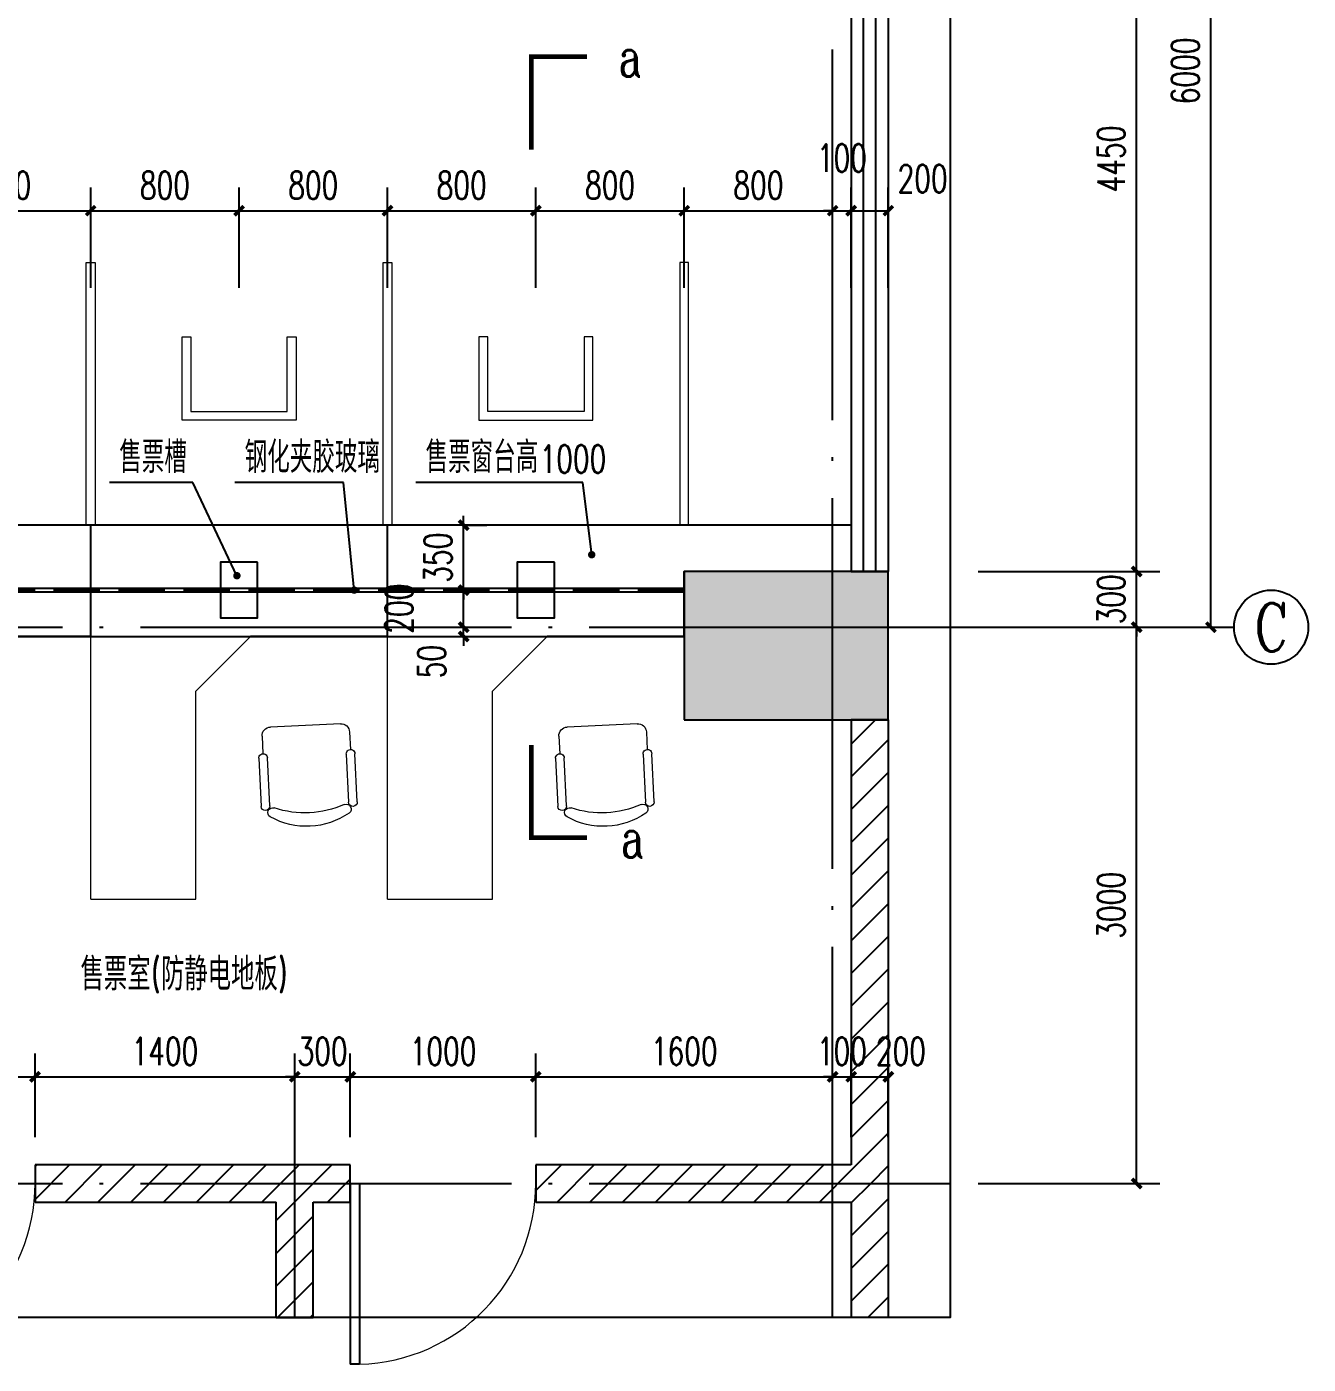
# Model space of a CAD drawing. Extents: x 63793 to 231107, y 20849 to 337643.
# Drawn here: x 145498 to 152407, y 69110 to 76324 of the extents above; entities that cross this region are included whole.
import ezdxf
from ezdxf.enums import TextEntityAlignment as Align

# ---------------------------------------------------------------- set-up
doc = ezdxf.new("R2010")
doc.units = 0
doc.header["$LTSCALE"] = 1000
doc.header["$MEASUREMENT"] = 0
for name, pattern in [('CONTINOUS', [0]), ('DASH', [0.35, 0.25, -0.1]), ('DOTE', [2.42, 2, -0.2, 0.02, -0.2])]:
    doc.linetypes.add(name, pattern=pattern)
for name, color, linetype in [('AXIS', 3, 'Continuous'), ('AXIS_TEXT', 7, 'Continuous'), ('DIM_LEAD', 3, 'Continuous'), ('DIM_SYMB', 3, 'Continuous'), ('DOTE', 1, 'DOTE'), ('PUB_DIM', 3, 'Continuous'), ('PUB_HATCH', 8, 'Continuous'), ('PUB_TEXT', 7, 'Continuous'), ('WALL', 2, 'Continuous'), ('WINDOW', 4, 'Continuous'), ('填充', 8, 'Continuous'), ('家具', 7, 'Continuous')]:
    doc.layers.add(name, color=color, linetype=linetype)
doc.layers.add('新块$0$00_funiture', color=147, linetype='Continuous', lineweight=5)
doc.styles.add('_TCH_AXIS', font='COMPLEX', dxfattribs={"bigfont": 'GBCBIG'})
doc.styles.add('_TCH_DIM', font='SIMPLEX', dxfattribs={"bigfont": 'GBCBIG'})
doc.styles.add('_TCH_DIM_T3', font='SIMPLEX', dxfattribs={"width": 0.705882, "bigfont": 'GBCBIG'})
doc.styles.add('_TCH_LABEL', font='COMPLEX', dxfattribs={"bigfont": 'GBCBIG'})
doc.styles.add('COMPLEX', font='COMPLEX')
doc.styles.get("Standard").update_dxf_attribs({"font": 'gbenor.shx', "bigfont": 'gbcbig.shx'})
doc.dimstyles.new('_TCH_ARCH&&50', dxfattribs={"dimtxt": 148.75, "dimasz": 50, "dimexe": 125, "dimexo": 150, "dimgap": 63.125, "dimtad": 1, "dimdec": 0, "dimzin": 0, "dimdsep": 46, "dimtxsty": '_TCH_DIM_T3', "dimblk": 'ARCHTICK', "dimcen": 0.09, "dimclrt": 7, "dimazin": 2, "dimtfac": 1, "dimtdec": 0, "dimtix": 1, "dimtmove": 2, "dimatfit": 3, "dimfxl": 0, "dimtolj": 1, "dimtzin": 0, "dimarcsym": 0})
pattern_1 = [(45, (-53378.04, 196878.15), (-88.38838, 88.38838), [])]

# ---------------------------------------------------------------- blocks, each defined once
blk = doc.blocks.new('M_C32CXI')
for p, q in [((-188.1, 275), (86.9, 275)), ((211.9, 250), (111.9, 250)), ((86.9, 225), (-188.1, 225)), ((261.9, 200), (261.9, -200)), ((-188.1, -225), (86.9, -225)), ((86.9, -275), (-188.1, -275)), ((211.9, -250), (111.9, -250))]:
    blk.add_line(p, q)
for centre, radius, start, end in [((-226.8, 210.2), 28.1, 338.76069, 148.10921), ((-188.1, 250), 25, 90, 270), ((86.9, 250), 25, 270, 90), ((211.9, 200), 50, 0, 90), ((111, 0), 425.9, 148.10921, 211.89079), ((314, 0), 552.1, 158.76069, 201.23931), ((-226.8, -210.2), 28.1, 211.89079, 21.23931), ((-188.1, -250), 25, 90, 270), ((86.9, -250), 25, 270, 90), ((211.9, -200), 50, 270, 0)]:
    blk.add_arc(centre, radius, start, end)
at = {"width": 0.8, "flags": 9}
for tag in ['XSIZE', 'YSIZE']:
    blk.add_attdef(tag, (0, 0), '', height=0.5, dxfattribs=at)
blk = doc.blocks.new('_ArchTick')
at = {"color": 0, "linetype": 'ByBlock', "const_width": 0.4}
blk.add_lwpolyline([(-0.5, -0.5), (0.5, 0.5)], dxfattribs=at)
blk = doc.blocks.new('*D472')
at = {"layer": 'Defpoints', "color": 0, "transparency": 16777216}
for p in [(147701.7, 73085.5), (147853.6, 73085.5), (147701.7, 73035.2)]:
    blk.add_point(p, dxfattribs=at)
at = {"layer": 'PUB_DIM', "color": 0, "lineweight": -2, "transparency": 16777216}
for p, q in [((147851.7, 73085.5), (147978.6, 73085.5)), ((147853.6, 73085.5), (147853.6, 73135.5)), ((147853.6, 73035.2), (147853.6, 73085.5)), ((147851.7, 73035.2), (147978.6, 73035.2)), ((147853.6, 73035.2), (147853.6, 72985.2))]:
    blk.add_line(p, q, dxfattribs=at)
at = {"layer": 'PUB_DIM', "color": 0, "lineweight": -2, "transparency": 16777216, "xscale": 50, "yscale": 50, "zscale": 50}
for p, rotation in [((147853.6, 73085.5), 270), ((147853.6, 73035.2), 90)]:
    blk.add_blockref('_ArchTick', p, dxfattribs=dict(at, rotation=rotation))
at = {"layer": 'PUB_DIM', "color": 7, "transparency": 16777216, "insert": (147681.1, 72900.2), "char_height": 148.75, "attachment_point": 5, "rotation": 90, "style": '_TCH_DIM_T3'}
blk.add_mtext('\\A1;50', dxfattribs=at)
blk = doc.blocks.new('*D473')
at = {"layer": 'Defpoints', "color": 0, "transparency": 16777216}
for p in [(147701.7, 73285.5), (147853.6, 73285.5), (147701.7, 73085.5)]:
    blk.add_point(p, dxfattribs=at)
at = {"layer": 'PUB_DIM', "color": 0, "lineweight": -2, "transparency": 16777216}
for p, q in [((147851.7, 73285.5), (147978.6, 73285.5)), ((147853.6, 73085.5), (147853.6, 73285.5)), ((147851.7, 73085.5), (147978.6, 73085.5))]:
    blk.add_line(p, q, dxfattribs=at)
at = {"layer": 'PUB_DIM', "color": 0, "lineweight": -2, "transparency": 16777216, "xscale": 50, "yscale": 50, "zscale": 50}
for p, rotation in [((147853.6, 73285.5), 90), ((147853.6, 73085.5), 270)]:
    blk.add_blockref('_ArchTick', p, dxfattribs=dict(at, rotation=rotation))
at = {"layer": 'PUB_DIM', "color": 7, "transparency": 16777216, "insert": (147505.8, 73185.5), "char_height": 148.75, "attachment_point": 5, "rotation": 90, "style": '_TCH_DIM_T3'}
blk.add_mtext('\\A1;200', dxfattribs=at)
blk = doc.blocks.new('*D474')
at = {"layer": 'Defpoints', "color": 0, "transparency": 16777216}
for p in [(147701.7, 73635.5), (147853.6, 73635.5), (147701.7, 73285.5)]:
    blk.add_point(p, dxfattribs=at)
at = {"layer": 'PUB_DIM', "color": 0, "lineweight": -2, "transparency": 16777216}
for p, q in [((147853.6, 73635.5), (147853.6, 73685.5)), ((147851.7, 73635.5), (147978.6, 73635.5)), ((147853.6, 73285.5), (147853.6, 73635.5)), ((147851.7, 73285.5), (147978.6, 73285.5)), ((147853.6, 73285.5), (147853.6, 73235.5))]:
    blk.add_line(p, q, dxfattribs=at)
at = {"layer": 'PUB_DIM', "color": 0, "lineweight": -2, "transparency": 16777216, "xscale": 50, "yscale": 50, "zscale": 50}
for p, rotation in [((147853.6, 73635.5), 270), ((147853.6, 73285.5), 90)]:
    blk.add_blockref('_ArchTick', p, dxfattribs=dict(at, rotation=rotation))
at = {"layer": 'PUB_DIM', "color": 7, "transparency": 16777216, "insert": (147716.1, 73460.5), "char_height": 148.75, "attachment_point": 5, "rotation": 90, "style": '_TCH_DIM_T3'}
blk.add_mtext('\\A1;350', dxfattribs=at)
blk = doc.blocks.new('*D477')
at = {"layer": 'AXIS', "color": 0, "lineweight": -2, "transparency": 16777216}
for p, q in [((144843, 74915.2), (144843, 75456.8)), ((145843, 74915.2), (145843, 75456.8)), ((144843, 75331.8), (145843, 75331.8))]:
    blk.add_line(p, q, dxfattribs=at)
at = {"layer": 'Defpoints', "color": 0, "transparency": 16777216}
for p in [(145843, 75331.8), (144843, 74765.2), (145843, 74765.2)]:
    blk.add_point(p, dxfattribs=at)
at = {"layer": 'AXIS', "color": 0, "lineweight": -2, "transparency": 16777216, "xscale": 50, "yscale": 50, "zscale": 50, "rotation": 180}
blk.add_blockref('_ArchTick', (144843, 75331.8), dxfattribs=at)
at = {"layer": 'AXIS', "color": 0, "lineweight": -2, "transparency": 16777216, "xscale": 50, "yscale": 50, "zscale": 50}
blk.add_blockref('_ArchTick', (145843, 75331.8), dxfattribs=at)
at = {"layer": 'AXIS', "color": 7, "transparency": 16777216, "insert": (145343, 75469.3), "char_height": 148.75, "attachment_point": 5, "style": '_TCH_DIM_T3'}
blk.add_mtext('\\A1;1000', dxfattribs=at)
blk = doc.blocks.new('*D478')
at = {"layer": 'AXIS', "color": 0, "lineweight": -2, "transparency": 16777216}
for p, q in [((145843, 74915.2), (145843, 75456.8)), ((146643, 74915.2), (146643, 75456.8)), ((145843, 75331.8), (146643, 75331.8))]:
    blk.add_line(p, q, dxfattribs=at)
at = {"layer": 'Defpoints', "color": 0, "transparency": 16777216}
for p in [(146643, 75331.8), (145843, 74765.2), (146643, 74765.2)]:
    blk.add_point(p, dxfattribs=at)
at = {"layer": 'AXIS', "color": 0, "lineweight": -2, "transparency": 16777216, "xscale": 50, "yscale": 50, "zscale": 50, "rotation": 180}
blk.add_blockref('_ArchTick', (145843, 75331.8), dxfattribs=at)
at = {"layer": 'AXIS', "color": 0, "lineweight": -2, "transparency": 16777216, "xscale": 50, "yscale": 50, "zscale": 50}
blk.add_blockref('_ArchTick', (146643, 75331.8), dxfattribs=at)
at = {"layer": 'AXIS', "color": 7, "transparency": 16777216, "insert": (146243, 75469.3), "char_height": 148.75, "attachment_point": 5, "style": '_TCH_DIM_T3'}
blk.add_mtext('\\A1;800', dxfattribs=at)
blk = doc.blocks.new('*D479')
at = {"layer": 'AXIS', "color": 0, "lineweight": -2, "transparency": 16777216}
for p, q in [((146643, 74915.2), (146643, 75456.8)), ((147443, 74915.2), (147443, 75456.8)), ((146643, 75331.8), (147443, 75331.8))]:
    blk.add_line(p, q, dxfattribs=at)
at = {"layer": 'Defpoints', "color": 0, "transparency": 16777216}
for p in [(147443, 75331.8), (146643, 74765.2), (147443, 74765.2)]:
    blk.add_point(p, dxfattribs=at)
at = {"layer": 'AXIS', "color": 0, "lineweight": -2, "transparency": 16777216, "xscale": 50, "yscale": 50, "zscale": 50, "rotation": 180}
blk.add_blockref('_ArchTick', (146643, 75331.8), dxfattribs=at)
at = {"layer": 'AXIS', "color": 0, "lineweight": -2, "transparency": 16777216, "xscale": 50, "yscale": 50, "zscale": 50}
blk.add_blockref('_ArchTick', (147443, 75331.8), dxfattribs=at)
at = {"layer": 'AXIS', "color": 7, "transparency": 16777216, "insert": (147043, 75469.3), "char_height": 148.75, "attachment_point": 5, "style": '_TCH_DIM_T3'}
blk.add_mtext('\\A1;800', dxfattribs=at)
blk = doc.blocks.new('*D480')
at = {"layer": 'AXIS', "color": 0, "lineweight": -2, "transparency": 16777216}
for p, q in [((147443, 74915.2), (147443, 75456.8)), ((148243, 74915.2), (148243, 75456.8)), ((147443, 75331.8), (148243, 75331.8))]:
    blk.add_line(p, q, dxfattribs=at)
at = {"layer": 'Defpoints', "color": 0, "transparency": 16777216}
for p in [(148243, 75331.8), (147443, 74765.2), (148243, 74765.2)]:
    blk.add_point(p, dxfattribs=at)
at = {"layer": 'AXIS', "color": 0, "lineweight": -2, "transparency": 16777216, "xscale": 50, "yscale": 50, "zscale": 50, "rotation": 180}
blk.add_blockref('_ArchTick', (147443, 75331.8), dxfattribs=at)
at = {"layer": 'AXIS', "color": 0, "lineweight": -2, "transparency": 16777216, "xscale": 50, "yscale": 50, "zscale": 50}
blk.add_blockref('_ArchTick', (148243, 75331.8), dxfattribs=at)
at = {"layer": 'AXIS', "color": 7, "transparency": 16777216, "insert": (147843, 75469.3), "char_height": 148.75, "attachment_point": 5, "style": '_TCH_DIM_T3'}
blk.add_mtext('\\A1;800', dxfattribs=at)
blk = doc.blocks.new('*D481')
at = {"layer": 'AXIS', "color": 0, "lineweight": -2, "transparency": 16777216}
for p, q in [((148243, 74915.2), (148243, 75456.8)), ((149043, 74915.2), (149043, 75456.8)), ((148243, 75331.8), (149043, 75331.8))]:
    blk.add_line(p, q, dxfattribs=at)
at = {"layer": 'Defpoints', "color": 0, "transparency": 16777216}
for p in [(149043, 75331.8), (148243, 74765.2), (149043, 74765.2)]:
    blk.add_point(p, dxfattribs=at)
at = {"layer": 'AXIS', "color": 0, "lineweight": -2, "transparency": 16777216, "xscale": 50, "yscale": 50, "zscale": 50, "rotation": 180}
blk.add_blockref('_ArchTick', (148243, 75331.8), dxfattribs=at)
at = {"layer": 'AXIS', "color": 0, "lineweight": -2, "transparency": 16777216, "xscale": 50, "yscale": 50, "zscale": 50}
blk.add_blockref('_ArchTick', (149043, 75331.8), dxfattribs=at)
at = {"layer": 'AXIS', "color": 7, "transparency": 16777216, "insert": (148643, 75469.3), "char_height": 148.75, "attachment_point": 5, "style": '_TCH_DIM_T3'}
blk.add_mtext('\\A1;800', dxfattribs=at)
blk = doc.blocks.new('*D482')
at = {"layer": 'AXIS', "color": 0, "lineweight": -2, "transparency": 16777216}
for p, q in [((149043, 74915.2), (149043, 75456.8)), ((149843, 74915.2), (149843, 75456.8)), ((149043, 75331.8), (149843, 75331.8))]:
    blk.add_line(p, q, dxfattribs=at)
at = {"layer": 'Defpoints', "color": 0, "transparency": 16777216}
for p in [(149843, 75331.8), (149043, 74765.2), (149843, 74765.2)]:
    blk.add_point(p, dxfattribs=at)
at = {"layer": 'AXIS', "color": 0, "lineweight": -2, "transparency": 16777216, "xscale": 50, "yscale": 50, "zscale": 50, "rotation": 180}
blk.add_blockref('_ArchTick', (149043, 75331.8), dxfattribs=at)
at = {"layer": 'AXIS', "color": 0, "lineweight": -2, "transparency": 16777216, "xscale": 50, "yscale": 50, "zscale": 50}
blk.add_blockref('_ArchTick', (149843, 75331.8), dxfattribs=at)
at = {"layer": 'AXIS', "color": 7, "transparency": 16777216, "insert": (149443, 75469.3), "char_height": 148.75, "attachment_point": 5, "style": '_TCH_DIM_T3'}
blk.add_mtext('\\A1;800', dxfattribs=at)
blk = doc.blocks.new('*D483')
at = {"layer": 'AXIS', "color": 0, "lineweight": -2, "transparency": 16777216}
for p, q in [((149843, 74915.2), (149843, 75456.8)), ((149943, 74915.2), (149943, 75456.8)), ((149843, 75331.8), (149793, 75331.8)), ((149843, 75331.8), (149943, 75331.8)), ((149943, 75331.8), (149993, 75331.8))]:
    blk.add_line(p, q, dxfattribs=at)
at = {"layer": 'Defpoints', "color": 0, "transparency": 16777216}
for p in [(149943, 75331.8), (149843, 74765.2), (149943, 74765.2)]:
    blk.add_point(p, dxfattribs=at)
at = {"layer": 'AXIS', "color": 0, "lineweight": -2, "transparency": 16777216, "xscale": 50, "yscale": 50, "zscale": 50}
blk.add_blockref('_ArchTick', (149843, 75331.8), dxfattribs=at)
at = {"layer": 'AXIS', "color": 0, "lineweight": -2, "transparency": 16777216, "xscale": 50, "yscale": 50, "zscale": 50, "rotation": 180}
blk.add_blockref('_ArchTick', (149943, 75331.8), dxfattribs=at)
at = {"layer": 'AXIS', "color": 7, "transparency": 16777216, "insert": (149893, 75615.6), "char_height": 148.75, "attachment_point": 5, "style": '_TCH_DIM_T3'}
blk.add_mtext('\\A1;100', dxfattribs=at)
blk = doc.blocks.new('*D484')
at = {"layer": 'AXIS', "color": 0, "lineweight": -2, "transparency": 16777216}
for p, q in [((149943, 74915.2), (149943, 75456.8)), ((150143, 74915.2), (150143, 75456.8)), ((149943, 75331.8), (150143, 75331.8))]:
    blk.add_line(p, q, dxfattribs=at)
at = {"layer": 'Defpoints', "color": 0, "transparency": 16777216}
for p in [(150143, 75331.8), (149943, 74765.2), (150143, 74765.2)]:
    blk.add_point(p, dxfattribs=at)
at = {"layer": 'AXIS', "color": 0, "lineweight": -2, "transparency": 16777216, "xscale": 50, "yscale": 50, "zscale": 50, "rotation": 180}
blk.add_blockref('_ArchTick', (149943, 75331.8), dxfattribs=at)
at = {"layer": 'AXIS', "color": 0, "lineweight": -2, "transparency": 16777216, "xscale": 50, "yscale": 50, "zscale": 50}
blk.add_blockref('_ArchTick', (150143, 75331.8), dxfattribs=at)
at = {"layer": 'AXIS', "color": 7, "transparency": 16777216, "insert": (150328, 75504.3), "char_height": 148.75, "attachment_point": 5, "style": '_TCH_DIM_T3'}
blk.add_mtext('\\A1;200', dxfattribs=at)
blk = doc.blocks.new('*D494')
at = {"layer": 'AXIS', "color": 0, "lineweight": -2, "transparency": 16777216}
for p, q in [((149943, 70335.5), (149943, 70785.9)), ((150143, 70335.5), (150143, 70785.9)), ((149943, 70660.9), (150143, 70660.9))]:
    blk.add_line(p, q, dxfattribs=at)
at = {"layer": 'Defpoints', "color": 0, "transparency": 16777216}
for p in [(150143, 70660.9), (149943, 70185.5), (150143, 70185.5)]:
    blk.add_point(p, dxfattribs=at)
at = {"layer": 'AXIS', "color": 0, "lineweight": -2, "transparency": 16777216, "xscale": 50, "yscale": 50, "zscale": 50, "rotation": 180}
blk.add_blockref('_ArchTick', (149943, 70660.9), dxfattribs=at)
at = {"layer": 'AXIS', "color": 0, "lineweight": -2, "transparency": 16777216, "xscale": 50, "yscale": 50, "zscale": 50}
blk.add_blockref('_ArchTick', (150143, 70660.9), dxfattribs=at)
at = {"layer": 'AXIS', "color": 7, "transparency": 16777216, "insert": (150210.9, 70798.4), "char_height": 148.75, "attachment_point": 5, "style": '_TCH_DIM_T3'}
blk.add_mtext('\\A1;200', dxfattribs=at)
blk = doc.blocks.new('*D495')
at = {"layer": 'AXIS', "color": 0, "lineweight": -2, "transparency": 16777216}
for p, q in [((149843, 70335.5), (149843, 70785.9)), ((149943, 70335.5), (149943, 70785.9)), ((149843, 70660.9), (149793, 70660.9)), ((149843, 70660.9), (149943, 70660.9)), ((149943, 70660.9), (149993, 70660.9))]:
    blk.add_line(p, q, dxfattribs=at)
at = {"layer": 'Defpoints', "color": 0, "transparency": 16777216}
for p in [(149943, 70660.9), (149843, 70185.5), (149943, 70185.5)]:
    blk.add_point(p, dxfattribs=at)
at = {"layer": 'AXIS', "color": 0, "lineweight": -2, "transparency": 16777216, "xscale": 50, "yscale": 50, "zscale": 50}
blk.add_blockref('_ArchTick', (149843, 70660.9), dxfattribs=at)
at = {"layer": 'AXIS', "color": 0, "lineweight": -2, "transparency": 16777216, "xscale": 50, "yscale": 50, "zscale": 50, "rotation": 180}
blk.add_blockref('_ArchTick', (149943, 70660.9), dxfattribs=at)
at = {"layer": 'AXIS', "color": 7, "transparency": 16777216, "insert": (149893, 70798.4), "char_height": 148.75, "attachment_point": 5, "style": '_TCH_DIM_T3'}
blk.add_mtext('\\A1;100', dxfattribs=at)
blk = doc.blocks.new('*D496')
at = {"layer": 'AXIS', "color": 0, "lineweight": -2, "transparency": 16777216}
for p, q in [((148242.7, 70335.5), (148242.7, 70785.9)), ((149843, 70335.5), (149843, 70785.9)), ((148242.7, 70660.9), (149843, 70660.9))]:
    blk.add_line(p, q, dxfattribs=at)
at = {"layer": 'Defpoints', "color": 0, "transparency": 16777216}
for p in [(149843, 70660.9), (148242.7, 70185.5), (149843, 70185.5)]:
    blk.add_point(p, dxfattribs=at)
at = {"layer": 'AXIS', "color": 0, "lineweight": -2, "transparency": 16777216, "xscale": 50, "yscale": 50, "zscale": 50, "rotation": 180}
blk.add_blockref('_ArchTick', (148242.7, 70660.9), dxfattribs=at)
at = {"layer": 'AXIS', "color": 0, "lineweight": -2, "transparency": 16777216, "xscale": 50, "yscale": 50, "zscale": 50}
blk.add_blockref('_ArchTick', (149843, 70660.9), dxfattribs=at)
at = {"layer": 'AXIS', "color": 7, "transparency": 16777216, "insert": (149042.9, 70798.4), "char_height": 148.75, "attachment_point": 5, "style": '_TCH_DIM_T3'}
blk.add_mtext('\\A1;1600', dxfattribs=at)
blk = doc.blocks.new('*D497')
at = {"layer": 'AXIS', "color": 0, "lineweight": -2, "transparency": 16777216}
for p, q in [((147242.7, 70335.5), (147242.7, 70785.9)), ((148242.7, 70335.5), (148242.7, 70785.9)), ((147242.7, 70660.9), (148242.7, 70660.9))]:
    blk.add_line(p, q, dxfattribs=at)
at = {"layer": 'Defpoints', "color": 0, "transparency": 16777216}
for p in [(148242.7, 70660.9), (147242.7, 70185.5), (148242.7, 70185.5)]:
    blk.add_point(p, dxfattribs=at)
at = {"layer": 'AXIS', "color": 0, "lineweight": -2, "transparency": 16777216, "xscale": 50, "yscale": 50, "zscale": 50, "rotation": 180}
blk.add_blockref('_ArchTick', (147242.7, 70660.9), dxfattribs=at)
at = {"layer": 'AXIS', "color": 0, "lineweight": -2, "transparency": 16777216, "xscale": 50, "yscale": 50, "zscale": 50}
blk.add_blockref('_ArchTick', (148242.7, 70660.9), dxfattribs=at)
at = {"layer": 'AXIS', "color": 7, "transparency": 16777216, "insert": (147742.7, 70798.4), "char_height": 148.75, "attachment_point": 5, "style": '_TCH_DIM_T3'}
blk.add_mtext('\\A1;1000', dxfattribs=at)
blk = doc.blocks.new('*D498')
at = {"layer": 'AXIS', "color": 0, "lineweight": -2, "transparency": 16777216}
for p, q in [((146943, 70335.5), (146943, 70785.9)), ((147242.7, 70335.5), (147242.7, 70785.9)), ((146943, 70660.9), (146893, 70660.9)), ((146943, 70660.9), (147242.7, 70660.9)), ((147242.7, 70660.9), (147292.7, 70660.9))]:
    blk.add_line(p, q, dxfattribs=at)
at = {"layer": 'Defpoints', "color": 0, "transparency": 16777216}
for p in [(147242.7, 70660.9), (146943, 70185.5), (147242.7, 70185.5)]:
    blk.add_point(p, dxfattribs=at)
at = {"layer": 'AXIS', "color": 0, "lineweight": -2, "transparency": 16777216, "xscale": 50, "yscale": 50, "zscale": 50}
blk.add_blockref('_ArchTick', (146943, 70660.9), dxfattribs=at)
at = {"layer": 'AXIS', "color": 0, "lineweight": -2, "transparency": 16777216, "xscale": 50, "yscale": 50, "zscale": 50, "rotation": 180}
blk.add_blockref('_ArchTick', (147242.7, 70660.9), dxfattribs=at)
at = {"layer": 'AXIS', "color": 7, "transparency": 16777216, "insert": (147092.9, 70798.4), "char_height": 148.75, "attachment_point": 5, "style": '_TCH_DIM_T3'}
blk.add_mtext('\\A1;300', dxfattribs=at)
blk = doc.blocks.new('*D499')
at = {"layer": 'AXIS', "color": 0, "lineweight": -2, "transparency": 16777216}
for p, q in [((145543, 70335.5), (145543, 70785.9)), ((146943, 70335.5), (146943, 70785.9)), ((145543, 70660.9), (146943, 70660.9))]:
    blk.add_line(p, q, dxfattribs=at)
at = {"layer": 'Defpoints', "color": 0, "transparency": 16777216}
for p in [(146943, 70660.9), (145543, 70185.5), (146943, 70185.5)]:
    blk.add_point(p, dxfattribs=at)
at = {"layer": 'AXIS', "color": 0, "lineweight": -2, "transparency": 16777216, "xscale": 50, "yscale": 50, "zscale": 50, "rotation": 180}
blk.add_blockref('_ArchTick', (145543, 70660.9), dxfattribs=at)
at = {"layer": 'AXIS', "color": 0, "lineweight": -2, "transparency": 16777216, "xscale": 50, "yscale": 50, "zscale": 50}
blk.add_blockref('_ArchTick', (146943, 70660.9), dxfattribs=at)
at = {"layer": 'AXIS', "color": 7, "transparency": 16777216, "insert": (146243, 70798.4), "char_height": 148.75, "attachment_point": 5, "style": '_TCH_DIM_T3'}
blk.add_mtext('\\A1;1400', dxfattribs=at)
blk = doc.blocks.new('*D500')
at = {"layer": 'AXIS', "color": 0, "lineweight": -2, "transparency": 16777216}
for p, q in [((144543, 70335.5), (144543, 70785.9)), ((145543, 70335.5), (145543, 70785.9)), ((144543, 70660.9), (145543, 70660.9))]:
    blk.add_line(p, q, dxfattribs=at)
at = {"layer": 'Defpoints', "color": 0, "transparency": 16777216}
for p in [(145543, 70660.9), (144543, 70185.5), (145543, 70185.5)]:
    blk.add_point(p, dxfattribs=at)
at = {"layer": 'AXIS', "color": 0, "lineweight": -2, "transparency": 16777216, "xscale": 50, "yscale": 50, "zscale": 50, "rotation": 180}
blk.add_blockref('_ArchTick', (144543, 70660.9), dxfattribs=at)
at = {"layer": 'AXIS', "color": 0, "lineweight": -2, "transparency": 16777216, "xscale": 50, "yscale": 50, "zscale": 50}
blk.add_blockref('_ArchTick', (145543, 70660.9), dxfattribs=at)
at = {"layer": 'AXIS', "color": 7, "transparency": 16777216, "insert": (145043, 70798.4), "char_height": 148.75, "attachment_point": 5, "style": '_TCH_DIM_T3'}
blk.add_mtext('\\A1;1000', dxfattribs=at)
blk = doc.blocks.new('*D507')
at = {"layer": 'AXIS', "color": 0, "lineweight": -2, "transparency": 16777216}
for p, q in [((150627.2, 73085.5), (151606.8, 73085.5)), ((151481.8, 70085.5), (151481.8, 73085.5)), ((150627.2, 70085.5), (151606.8, 70085.5))]:
    blk.add_line(p, q, dxfattribs=at)
at = {"layer": 'Defpoints', "color": 0, "transparency": 16777216}
for p in [(150477.2, 73085.5), (151481.8, 73085.5), (150477.2, 70085.5)]:
    blk.add_point(p, dxfattribs=at)
at = {"layer": 'AXIS', "color": 0, "lineweight": -2, "transparency": 16777216, "xscale": 50, "yscale": 50, "zscale": 50}
for p, rotation in [((151481.8, 73085.5), 90), ((151481.8, 70085.5), 270)]:
    blk.add_blockref('_ArchTick', p, dxfattribs=dict(at, rotation=rotation))
at = {"layer": 'AXIS', "color": 7, "transparency": 16777216, "insert": (151344.3, 71585.5), "char_height": 148.75, "attachment_point": 5, "rotation": 90, "style": '_TCH_DIM_T3'}
blk.add_mtext('\\A1;3000', dxfattribs=at)
blk = doc.blocks.new('*D508')
at = {"layer": 'AXIS', "color": 0, "lineweight": -2, "transparency": 16777216}
for p, q in [((151481.8, 73385.5), (151481.8, 73435.5)), ((150627.2, 73385.5), (151606.8, 73385.5)), ((151481.8, 73085.5), (151481.8, 73385.5)), ((150627.2, 73085.5), (151606.8, 73085.5)), ((151481.8, 73085.5), (151481.8, 73035.5))]:
    blk.add_line(p, q, dxfattribs=at)
at = {"layer": 'Defpoints', "color": 0, "transparency": 16777216}
for p in [(150477.2, 73385.5), (151481.8, 73385.5), (150477.2, 73085.5)]:
    blk.add_point(p, dxfattribs=at)
at = {"layer": 'AXIS', "color": 0, "lineweight": -2, "transparency": 16777216, "xscale": 50, "yscale": 50, "zscale": 50}
for p, rotation in [((151481.8, 73385.5), 270), ((151481.8, 73085.5), 90)]:
    blk.add_blockref('_ArchTick', p, dxfattribs=dict(at, rotation=rotation))
at = {"layer": 'AXIS', "color": 7, "transparency": 16777216, "insert": (151344.3, 73235.5), "char_height": 148.75, "attachment_point": 5, "rotation": 90, "style": '_TCH_DIM_T3'}
blk.add_mtext('\\A1;300', dxfattribs=at)
blk = doc.blocks.new('*D509')
at = {"layer": 'AXIS', "color": 0, "lineweight": -2, "transparency": 16777216}
for p, q in [((150627.2, 77835.5), (151606.8, 77835.5)), ((151481.8, 73385.5), (151481.8, 77835.5)), ((150627.2, 73385.5), (151606.8, 73385.5))]:
    blk.add_line(p, q, dxfattribs=at)
at = {"layer": 'Defpoints', "color": 0, "transparency": 16777216}
for p in [(150477.2, 77835.5), (151481.8, 77835.5), (150477.2, 73385.5)]:
    blk.add_point(p, dxfattribs=at)
at = {"layer": 'AXIS', "color": 0, "lineweight": -2, "transparency": 16777216, "xscale": 50, "yscale": 50, "zscale": 50}
for p, rotation in [((151481.8, 77835.5), 90), ((151481.8, 73385.5), 270)]:
    blk.add_blockref('_ArchTick', p, dxfattribs=dict(at, rotation=rotation))
at = {"layer": 'AXIS', "color": 7, "transparency": 16777216, "insert": (151344.3, 75610.5), "char_height": 148.75, "attachment_point": 5, "rotation": 90, "style": '_TCH_DIM_T3'}
blk.add_mtext('\\A1;4450', dxfattribs=at)
blk = doc.blocks.new('*D511')
at = {"layer": 'AXIS', "color": 0, "lineweight": -2, "transparency": 16777216}
for p, q in [((150627.2, 79085.5), (152006.8, 79085.5)), ((151881.8, 73085.5), (151881.8, 79085.5)), ((150627.2, 73085.5), (152006.8, 73085.5))]:
    blk.add_line(p, q, dxfattribs=at)
at = {"layer": 'Defpoints', "color": 0, "transparency": 16777216}
for p in [(150477.2, 79085.5), (151881.8, 79085.5), (150477.2, 73085.5)]:
    blk.add_point(p, dxfattribs=at)
at = {"layer": 'AXIS', "color": 0, "lineweight": -2, "transparency": 16777216, "xscale": 50, "yscale": 50, "zscale": 50}
for p, rotation in [((151881.8, 79085.5), 90), ((151881.8, 73085.5), 270)]:
    blk.add_blockref('_ArchTick', p, dxfattribs=dict(at, rotation=rotation))
at = {"layer": 'AXIS', "color": 7, "transparency": 16777216, "insert": (151744.3, 76085.5), "char_height": 148.75, "attachment_point": 5, "rotation": 90, "style": '_TCH_DIM_T3'}
blk.add_mtext('\\A1;6000', dxfattribs=at)
blk = doc.blocks.new('$WINLIB2D$00000001')
for p, q in [((-0.5, 0.5), (0.5, 0.5)), ((-0.5, 0.5), (-0.5, -0.5)), ((0.5, -0.5), (0.5, 0.5)), ((0.5, 0.1667), (-0.5, 0.1667)), ((0.5, -0.1667), (-0.5, -0.1667)), ((-0.5, -0.5), (0.5, -0.5))]:
    blk.add_line(p, q)
blk = doc.blocks.new('$DorLib2D$00000001')
for p, q in [((0.45, 0.975), (0.5, 0.975)), ((0.45, 0), (0.45, 0.975)), ((0.5, 0), (0.5, 0.975)), ((0.5, 0), (0.45, 0))]:
    blk.add_line(p, q)
at = {"lineweight": 13}
blk.add_arc((0.475, 0), 0.975, 91.46928, 180, dxfattribs=at)
blk = doc.blocks.new('_AXISO')
blk.add_circle((0, 0), 0.5)
at = {"layer": 'AXIS_TEXT', "style": 'COMPLEX', "width": 1.041667}
blk.add_attdef('A', text='', height=0.56, dxfattribs=at).set_placement((-0.25, -0.28), (0.25, -0.28), align=Align.FIT)

msp = doc.modelspace()

# ---------------------------------------------------------------- hatches: boundary and pattern name
at = {"layer": 'PUB_HATCH'}
h = msp.add_hatch(dxfattribs=at)
h.set_pattern_fill('普通砖', color=256, scale=50, style=0)
h.set_pattern_definition(pattern_1)
h.paths.add_polyline_path([(149943, 72585.5), (149943, 70185.5), (150009.7, 70085.5), (150143, 70085.5), (150143, 72585.5)])
h = msp.add_hatch(dxfattribs=at)
h.set_pattern_fill('普通砖', color=256, scale=50, style=0)
h.set_pattern_definition(pattern_1)
h.paths.add_polyline_path([(146943, 70185.5), (145543, 70185.5), (145543, 69985.5), (146843, 69985.5), (146943, 70052.1)])
h = msp.add_hatch(dxfattribs=at)
h.set_pattern_fill('普通砖', color=256, scale=50, style=0)
h.set_pattern_definition(pattern_1)
h.paths.add_polyline_path([(147043, 69985.5), (147242.7, 69985.5), (147242.7, 70185.5), (146943, 70185.5), (146943, 70052.1)])
h = msp.add_hatch(dxfattribs=at)
h.set_pattern_fill('普通砖', color=256, scale=50, style=0)
h.set_pattern_definition(pattern_1)
h.paths.add_polyline_path([(149943, 70185.5), (148242.7, 70185.5), (148242.7, 69985.5), (149943, 69985.5), (150009.7, 70085.5)])
h = msp.add_hatch(dxfattribs=at)
h.set_pattern_fill('普通砖', color=256, scale=50, style=0)
h.set_pattern_definition(pattern_1)
h.paths.add_polyline_path([(147043, 69361.9), (147043, 69985.5), (146943, 70052.1), (146843, 69985.5), (146843, 69361.9)])
h = msp.add_hatch(dxfattribs=at)
h.set_pattern_fill('普通砖', color=256, scale=50, style=0)
h.set_pattern_definition(pattern_1)
h.paths.add_polyline_path([(150009.7, 70085.5), (149943, 69985.5), (149943, 69361.9), (150143, 69361.9), (150143, 70085.5)])
at = {"layer": '填充'}
h = msp.add_hatch(dxfattribs=at)
h.set_pattern_fill('钢筋混凝土', color=256, scale=50, style=0)
h.set_pattern_definition([(45, (-53378.04, 196788.39), (-88.38835, 88.38835), []), (50, (-53378.04, 196788.4), (358.6301, -31.37607), [37.5, -412.5]), (355, (-53378.04, 196788.4), (-69.37567, 376.09607), [30, -330]), (100.4514, (-53348.16, 196785.78), (289.2547, 344.71977), [31.8701, -350.57106]), (46.1842, (-53378.04, 196888.4), (533.6205, -82.7595), [56.25, -618.75]), (96.6356, (-53333.6, 196881.5), (467.3314, 487.0589), [47.8051, -525.8565]), (351.1842, (-53378.04, 196888.4), (467.331, 487.0593), [45, -495]), (21, (-53328.04, 196863.4), (298.45353, -201.30945), [37.5, -412.5]), (326, (-53328.04, 196863.4), (121.65767, 362.575), [30, -330]), (71.4514, (-53303.17, 196846.6), (420.1113, 161.26525), [31.8701, -350.57106]), (37.5, (-53378.04, 196788.39), (6.07993, 166.44693), [0, -326, 0, -335, 0, -331.25]), (7.5, (-53378.04, 196788.39), (131.53477, 197.20586), [0, -191, 0, -318.5, 0, -126.25]), (327.5, (-53489.54, 196788.39), (266.91122, -11.277436), [0, -125, 0, -390, 0, -517.5]), (317.5, (-53539.54, 196788.4), (291.59308, 50.0525), [0, -162.5, 0, -259, 0, -367.5])])
h.paths.add_polyline_path([(149043, 72585.5), (150143, 72585.5), (150143, 73385.5), (149043, 73385.5)])
h.paths.add_polyline_path([(141643, 72685.5), (142343, 72685.5), (142343, 73385.5), (141643, 73385.5)])
h.paths.add_polyline_path([(141643, 78685.5), (142343, 78685.5), (142343, 79385.5), (141643, 79385.5)])
h.paths.add_polyline_path([(149543, 79985.5), (150643, 79985.5), (150643, 79035.5), (149543, 79035.5)])

# ---------------------------------------------------------------- linework, layer by layer
msp.add_line((149943, 73635.5), (142343, 73635.5))
at = {"color": 8, "linetype": 'DASH'}
msp.add_line((149043, 73285.5), (142343.3, 73285.5), dxfattribs=at)
msp.add_lwpolyline([(141271, 80287.1), (150477.2, 80287.1), (150477.2, 69361.9), (141271, 69361.9)], close=True)
msp.add_lwpolyline([(142343, 73035.2), (149043, 73035.2)])
at = {"layer": 'AXIS'}
msp.add_line((150477.2, 73085.5), (152006.8, 73085.5), dxfattribs=at)
at = {"layer": 'DIM_LEAD'}
for p, q in [((146394.5, 73865.3), (145944.5, 73865.3)), ((146631.3, 73363.1), (146394.5, 73865.3)), ((147205.8, 73865.3), (146620.8, 73865.3)), ((147264.1, 73285.5), (147205.8, 73865.3)), ((148495.9, 73865.3), (147595.9, 73865.3)), ((148544.2, 73476.3), (148495.9, 73865.3))]:
    msp.add_line(p, q, dxfattribs=at)
at = {"layer": 'DIM_LEAD', "const_width": 20}
for points in [[(148545.4, 73466.4, 1), (148543, 73486.2, 1)], [(146635.6, 73354.1, 1), (146627, 73372.2, 1)], [(147265.1, 73275.5, 1), (147263.1, 73295.4, 1)]]:
    msp.add_lwpolyline(points, format="xyb", close=True, dxfattribs=at)
at = {"layer": 'DIM_SYMB', "linetype": 'CONTINOUS', "const_width": 25}
for points in [[(148218, 75661.8), (148218, 76161.8), (148518, 76161.8)], [(148518, 71949.9), (148218, 71949.9), (148218, 72449.9)]]:
    msp.add_lwpolyline(points, dxfattribs=at)
at = {"layer": 'DOTE'}
for p, q in [((149843, 69361.9), (149843, 81085.5)), ((141271, 73085.5), (150477.2, 73085.5)), ((146943, 69361.9), (146943, 70769.7)), ((141271, 70085.5), (150477.2, 70085.5))]:
    msp.add_line(p, q, dxfattribs=at)
at = {"layer": 'WALL'}
for p, q in [((149943, 73385.5), (150143, 73385.5)), ((149943, 72585.5), (149943, 70185.5)), ((150143, 72585.5), (149943, 72585.5)), ((150143, 72585.5), (150143, 70085.5)), ((146943, 70185.5), (145543, 70185.5)), ((145543, 70185.5), (145543, 69985.5)), ((147242.7, 70185.5), (146943, 70185.5)), ((147242.7, 69985.5), (147242.7, 70185.5)), ((149943, 70185.5), (148242.7, 70185.5)), ((148242.7, 70185.5), (148242.7, 69985.5)), ((150143, 70085.5), (150143, 69361.9)), ((145543, 69985.5), (146843, 69985.5)), ((146843, 69361.9), (146843, 69985.5)), ((147043, 69985.5), (147242.7, 69985.5)), ((147043, 69361.9), (147043, 69985.5)), ((148242.7, 69985.5), (149943, 69985.5)), ((149943, 69985.5), (149943, 69361.9)), ((146843, 69361.9), (147043, 69361.9)), ((150143, 69361.9), (149943, 69361.9))]:
    msp.add_line(p, q, dxfattribs=at)
msp.add_lwpolyline([(149043, 72585.5), (150143, 72585.5), (150143, 73385.5), (149043, 73385.5)], close=True, dxfattribs=at)
at = {"layer": 'WINDOW', "linetype": 'CONTINOUS'}
for p, q in [((145843, 73035.2), (145843, 73635.5)), ((147443, 73035.2), (147443, 73635.5)), ((149043, 73035.2), (149043, 73385.5)), ((149043, 73035.2), (148303.9, 73035.2))]:
    msp.add_line(p, q, dxfattribs=at)
for points in [[(146743, 73435.5), (146543, 73435.5), (146543, 73135.5), (146743, 73135.5)], [(148343, 73435.5), (148143, 73435.5), (148143, 73135.5), (148343, 73135.5)]]:
    msp.add_lwpolyline(points, close=True, dxfattribs=at)
for points in [[(142343, 73295.5), (149043, 73295.5)], [(142343, 73275.5), (149043, 73275.5)]]:
    msp.add_lwpolyline(points, dxfattribs=at)
at = {"layer": '家具'}
for p, q in [((145843, 73035.2), (144903.9, 73035.2)), ((147443, 73035.2), (146703.9, 73035.2))]:
    msp.add_line(p, q, dxfattribs=at)
at = {"layer": '新块$0$00_funiture'}
for p, q in [((145843, 71618.6), (145843, 73035.2)), ((145843, 71618.6), (145843, 73035.2)), ((146409.7, 72741), (146703.9, 73035.2)), ((147443, 71618.6), (147443, 73035.2)), ((147443, 71618.6), (147443, 73035.2)), ((148009.7, 72741), (148303.9, 73035.2)), ((146409.7, 71618.6), (146409.7, 72741)), ((148009.7, 71618.6), (148009.7, 72741)), ((145843, 71618.6), (146409.7, 71618.6)), ((147443, 71618.6), (148009.7, 71618.6))]:
    msp.add_line(p, q, dxfattribs=at)
for points in [[(145819.4, 75052.1), (145866.6, 75052.1), (145866.6, 73635.5), (145819.4, 73635.5)], [(147419.4, 75052.1), (147466.6, 75052.1), (147466.6, 73635.5), (147419.4, 73635.5)], [(149066.6, 75052.1), (149019.4, 75052.1), (149019.4, 73635.5), (149066.6, 73635.5)], [(146383.3, 74650.8), (146383.3, 74249.4), (146902.8, 74249.4), (146902.8, 74650.8), (146950, 74650.8), (146950, 74202.1), (146336.1, 74202.1), (146336.1, 74650.8)], [(148502.8, 74650.8), (148502.8, 74249.4), (147983.3, 74249.4), (147983.3, 74650.8), (147936.1, 74650.8), (147936.1, 74202.1), (148550, 74202.1), (148550, 74650.8)]]:
    msp.add_lwpolyline(points, close=True, dxfattribs=at)

# ---------------------------------------------------------------- block references
at = {"layer": 'AXIS'}
ref = msp.add_blockref('_AXISO', (152206.8, 73085.5), dxfattribs=dict(at, xscale=400, yscale=400, zscale=400))
ref.add_attrib('A', 'C', dxfattribs={"layer": 'AXIS_TEXT', "height": 260.4, "style": '_TCH_AXIS'}).set_placement((152113.8, 72955.3), (152299.8, 72955.3), align=Align.FIT)
at = {"layer": 'WINDOW'}
for name, p, xscale, yscale, zscale, rotation in [('$WINLIB2D$00000001', (150043, 75610.5), 4450, 200, 4450, 270.0000421417813), ('$DorLib2D$00000001', (145043, 70085.5), 1000, 1000, 1000, 180.0000000000012), ('$DorLib2D$00000001', (147742.7, 70085.5), 1000, 1000, 1000, 180.0000000000016)]:
    msp.add_blockref(name, p, dxfattribs=dict(at, xscale=xscale, yscale=yscale, zscale=zscale, rotation=rotation))
at = {"layer": '新块$0$00_funiture', "extrusion": (0, 0, -1), "xscale": 0.9444444441643888, "yscale": 0.9444444441643888, "zscale": -0.9444444444444444, "rotation": 87.26825234615993}
for p in [(-147012.4, 72309.1), (-148612.4, 72309.1)]:
    msp.add_blockref('M_C32CXI', p, dxfattribs=at)

# ---------------------------------------------------------------- texts
at = {"layer": 'DIM_LEAD', "insert": (145788.2, 71301.8), "char_height": 175, "width": 1595, "attachment_point": 1}
msp.add_mtext('售票室(防静电地板)', dxfattribs=at)
at = {"layer": 'PUB_TEXT', "linetype": 'CONTINOUS', "style": '_TCH_LABEL', "width": 0.705882}
for p in [(148688.6, 76055.5), (148701.2, 71843.7)]:
    msp.add_text('a', height=212.5, dxfattribs=at).set_placement(p)
at = {"layer": 'PUB_TEXT', "style": '_TCH_DIM'}
for s, p in [('售票槽', (145997, 73917.8)), ('钢化夹胶玻璃', (146673.3, 73917.8)), ('售票窗台高', (147648.4, 73917.8))]:
    msp.add_text(s, height=168.79, dxfattribs=at).set_placement(p)
at = {"layer": 'PUB_TEXT', "style": '_TCH_DIM', "width": 0.705882}
msp.add_text('1000', height=148.75, dxfattribs=at).set_placement((148262.7, 73917.8))

# ---------------------------------------------------------------- dimensions: what is measured, and where the dimension line sits
at = {"layer": 'AXIS'}
for p1, p2, distance, text, picture, middle in [((150477.2, 73085.5), (150477.2, 79085.5), -1404.6, '6000', '*D511', (151744.3, 76085.5)), ((150477.2, 73385.5), (150477.2, 77835.5), -1004.6, '4450', '*D509', (151344.3, 75610.5)), ((144843, 74765.2), (145843, 74765.2), 566.7, '1000', '*D477', (145343, 75469.3)), ((145843, 74765.2), (146643, 74765.2), 566.7, '800', '*D478', (146243, 75469.3)), ((146643, 74765.2), (147443, 74765.2), 566.7, '800', '*D479', (147043, 75469.3)), ((147443, 74765.2), (148243, 74765.2), 566.7, '800', '*D480', (147843, 75469.3)), ((148243, 74765.2), (149043, 74765.2), 566.7, '800', '*D481', (148643, 75469.3)), ((149043, 74765.2), (149843, 74765.2), 566.7, '800', '*D482', (149443, 75469.3)), ((150477.2, 73085.5), (150477.2, 73385.5), -1004.6, '300', '*D508', (151344.3, 73235.5)), ((150477.2, 70085.5), (150477.2, 73085.5), -1004.6, '3000', '*D507', (151344.3, 71585.5)), ((144543, 70185.5), (145543, 70185.5), 475.4, '1000', '*D500', (145043, 70798.4)), ((145543, 70185.5), (146943, 70185.5), 475.4, '1400', '*D499', (146243, 70798.4)), ((146943, 70185.5), (147242.7, 70185.5), 475.4, '300', '*D498', (147092.9, 70798.4)), ((147242.7, 70185.5), (148242.7, 70185.5), 475.4, '1000', '*D497', (147742.7, 70798.4)), ((148242.7, 70185.5), (149843, 70185.5), 475.4, '1600', '*D496', (149042.9, 70798.4)), ((149843, 70185.5), (149943, 70185.5), 475.4, '100', '*D495', (149893, 70798.4))]:
    dim = msp.add_aligned_dim(p1=p1, p2=p2, distance=distance, text=text, dimstyle='_TCH_ARCH&&50', dxfattribs=at)
    dim.commit()
    dim.dimension.update_dxf_attribs({"geometry": picture, "text_midpoint": middle})
for base, p1, p2, text, picture, middle in [((149943, 75331.8), (149843, 74765.2), (149943, 74765.2), '100', '*D483', (149893, 75615.6)), ((150143, 75331.8), (149943, 74765.2), (150143, 74765.2), '200', '*D484', (150328, 75504.3)), ((150143, 70660.9), (149943, 70185.5), (150143, 70185.5), '200', '*D494', (150210.9, 70798.4))]:
    dim = msp.add_linear_dim(base=base, p1=p1, p2=p2, angle=0, text=text, dimstyle='_TCH_ARCH&&50', dxfattribs=at)
    dim.commit()
    dim.dimension.update_dxf_attribs({"geometry": picture, "text_midpoint": middle, "dimtype": 129})
at = {"layer": 'PUB_DIM'}
dim = msp.add_aligned_dim(p1=(147701.7, 73285.5), p2=(147701.7, 73635.5), distance=-151.9, text='350', dimstyle='_TCH_ARCH&&50', dxfattribs=at)
dim.commit()
dim.dimension.update_dxf_attribs({"geometry": '*D474', "text_midpoint": (147716.1, 73460.5)})
for base, p1, p2, text, picture, middle in [((147853.6, 73285.5), (147701.7, 73085.5), (147701.7, 73285.5), '200', '*D473', (147505.8, 73185.5)), ((147853.6, 73085.5), (147701.7, 73035.2), (147701.7, 73085.5), '50', '*D472', (147681.1, 72900.2))]:
    dim = msp.add_linear_dim(base=base, p1=p1, p2=p2, angle=90, text=text, dimstyle='_TCH_ARCH&&50', dxfattribs=at)
    dim.commit()
    dim.dimension.update_dxf_attribs({"geometry": picture, "text_midpoint": middle, "dimtype": 129})

doc.saveas('drawing.dxf')
